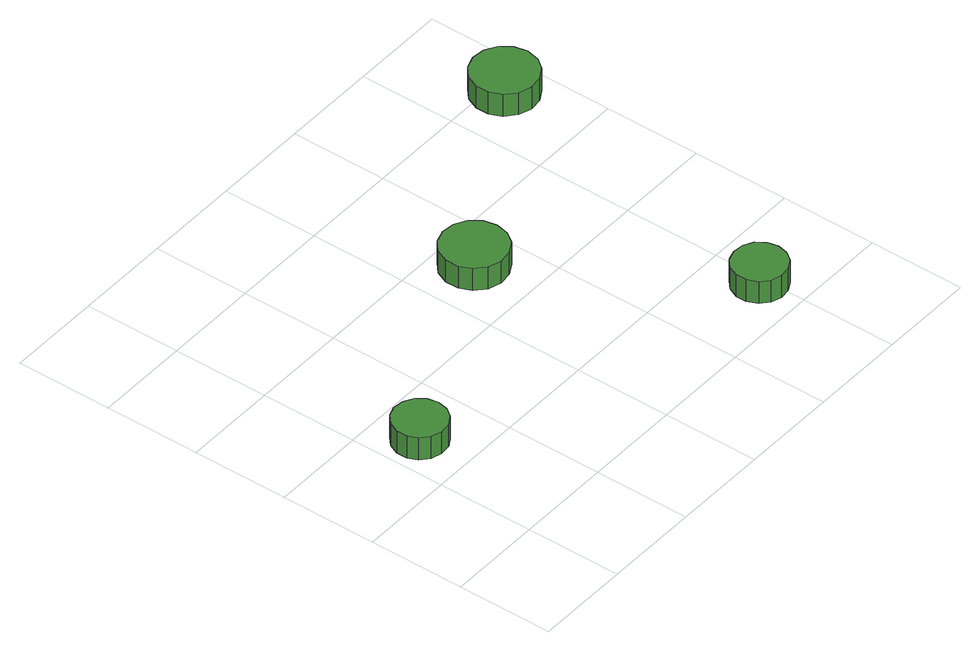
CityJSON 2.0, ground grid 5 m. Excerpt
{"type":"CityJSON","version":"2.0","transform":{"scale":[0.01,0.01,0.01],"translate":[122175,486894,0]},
"CityObjects":{
"tree1":{"type":"SolitaryVegetationObject","attributes":{"function":"something"},"geometry":[{"type":"MultiSurface","lod":"1","boundaries":[[[0,1,2,3,4,5,6,7,8,9,10,11,12,13,14]],[[15,16,17,18,19,20,21,22,23,24,25,26,27,28,29]],[[0,29,28,1]],[[1,28,27,2]],[[2,27,26,3]],[[3,26,25,4]],[[4,25,24,5]],[[5,24,23,6]],[[6,23,22,7]],[[7,22,21,8]],[[8,21,20,9]],[[9,20,19,10]],[[10,19,18,11]],[[11,18,17,12]],[[12,17,16,13]],[[13,16,15,14]],[[14,15,29,0]]]}]},
"tree2":{"type":"SolitaryVegetationObject","attributes":{"function":"something"},"geometry":[{"type":"MultiSurface","lod":"1","boundaries":[[[30,31,32,33,34,35,36,37,38,39,40,41,42,43,44]],[[45,46,47,48,49,50,51,52,53,54,55,56,57,58,59]],[[30,59,58,31]],[[31,58,57,32]],[[32,57,56,33]],[[33,56,55,34]],[[34,55,54,35]],[[35,54,53,36]],[[36,53,52,37]],[[37,52,51,38]],[[38,51,50,39]],[[39,50,49,40]],[[40,49,48,41]],[[41,48,47,42]],[[42,47,46,43]],[[43,46,45,44]],[[44,45,59,30]]]}]},
"tree3":{"type":"SolitaryVegetationObject","attributes":{"function":"something"},"geometry":[{"type":"MultiSurface","lod":"1","boundaries":[[[60,61,62,63,64,65,66,67,68,69,70,71,72,73,74]],[[75,76,77,78,79,80,81,82,83,84,85,86,87,88,89]],[[60,89,88,61]],[[61,88,87,62]],[[62,87,86,63]],[[63,86,85,64]],[[64,85,84,65]],[[65,84,83,66]],[[66,83,82,67]],[[67,82,81,68]],[[68,81,80,69]],[[69,80,79,70]],[[70,79,78,71]],[[71,78,77,72]],[[72,77,76,73]],[[73,76,75,74]],[[74,75,89,60]]]}]},
"tree4":{"type":"SolitaryVegetationObject","attributes":{"function":"something"},"geometry":[{"type":"MultiSurface","lod":"1","boundaries":[[[90,91,92,93,94,95,96,97,98,99,100,101,102,103,104]],[[105,106,107,108,109,110,111,112,113,114,115,116,117,118,119]],[[90,119,118,91]],[[91,118,117,92]],[[92,117,116,93]],[[93,116,115,94]],[[94,115,114,95]],[[95,114,113,96]],[[96,113,112,97]],[[97,112,111,98]],[[98,111,110,99]],[[99,110,109,100]],[[100,109,108,101]],[[101,108,107,102]],[[102,107,106,103]],[[103,106,105,104]],[[104,105,119,90]]]}]}
},
"vertices":[
[325,765,188],[313,821,188],[280,867,188],[230,895,188],[174,901,188],[120,884,188],[77,845,188],[54,793,188],[54,736,188],[77,684,188],[120,646,188],[174,629,188],[230,635,188],[280,663,188],[313,709,188],[313,709,59],[280,663,59],[230,635,59],[174,629,59],[120,646,59],[77,684,59],[54,736,59],[54,793,59],[77,845,59],[120,884,59],[174,901,59],[230,895,59],[280,867,59],[313,821,59],[325,765,59],
[1442,1303,193],[1428,1371,193],[1387,1427,193],[1326,1462,193],[1257,1469,193],[1191,1448,193],[1139,1401,193],[1111,1338,193],[1111,1268,193],[1139,1205,193],[1191,1158,193],[1257,1136,193],[1326,1144,193],[1387,1179,193],[1428,1235,193],[1428,1235,64],[1387,1179,64],[1326,1144,64],[1257,1136,64],[1191,1158,64],[1139,1205,64],[1111,1268,64],[1111,1338,64],[1139,1401,64],[1191,1448,64],[1257,1469,64],[1326,1462,64],[1387,1427,64],[1428,1371,64],[1442,1303,64],
[2099,219,197],[2087,275,197],[2054,321,197],[2004,349,197],[1948,355,197],[1894,338,197],[1851,300,197],[1828,248,197],[1828,191,197],[1851,138,197],[1894,100,197],[1948,83,197],[2004,89,197],[2054,117,197],[2087,163,197],[2087,163,68],[2054,117,68],[2004,89,68],[1948,83,68],[1894,100,68],[1851,138,68],[1828,191,68],[1828,248,68],[1851,300,68],[1894,338,68],[1948,355,68],[2004,349,68],[2054,321,68],[2087,275,68],[2099,219,68],
[2468,1930,195],[2453,1998,195],[2412,2055,195],[2352,2090,195],[2283,2097,195],[2217,2075,195],[2165,2029,195],[2137,1965,195],[2137,1896,195],[2165,1832,195],[2217,1785,195],[2283,1764,195],[2352,1771,195],[2412,1806,195],[2453,1862,195],[2453,1862,66],[2412,1806,66],[2352,1771,66],[2283,1764,66],[2217,1785,66],[2165,1832,66],[2137,1896,66],[2137,1965,66],[2165,2029,66],[2217,2075,66],[2283,2097,66],[2352,2090,66],[2412,2055,66],[2453,1998,66],[2468,1930,66]
]}
